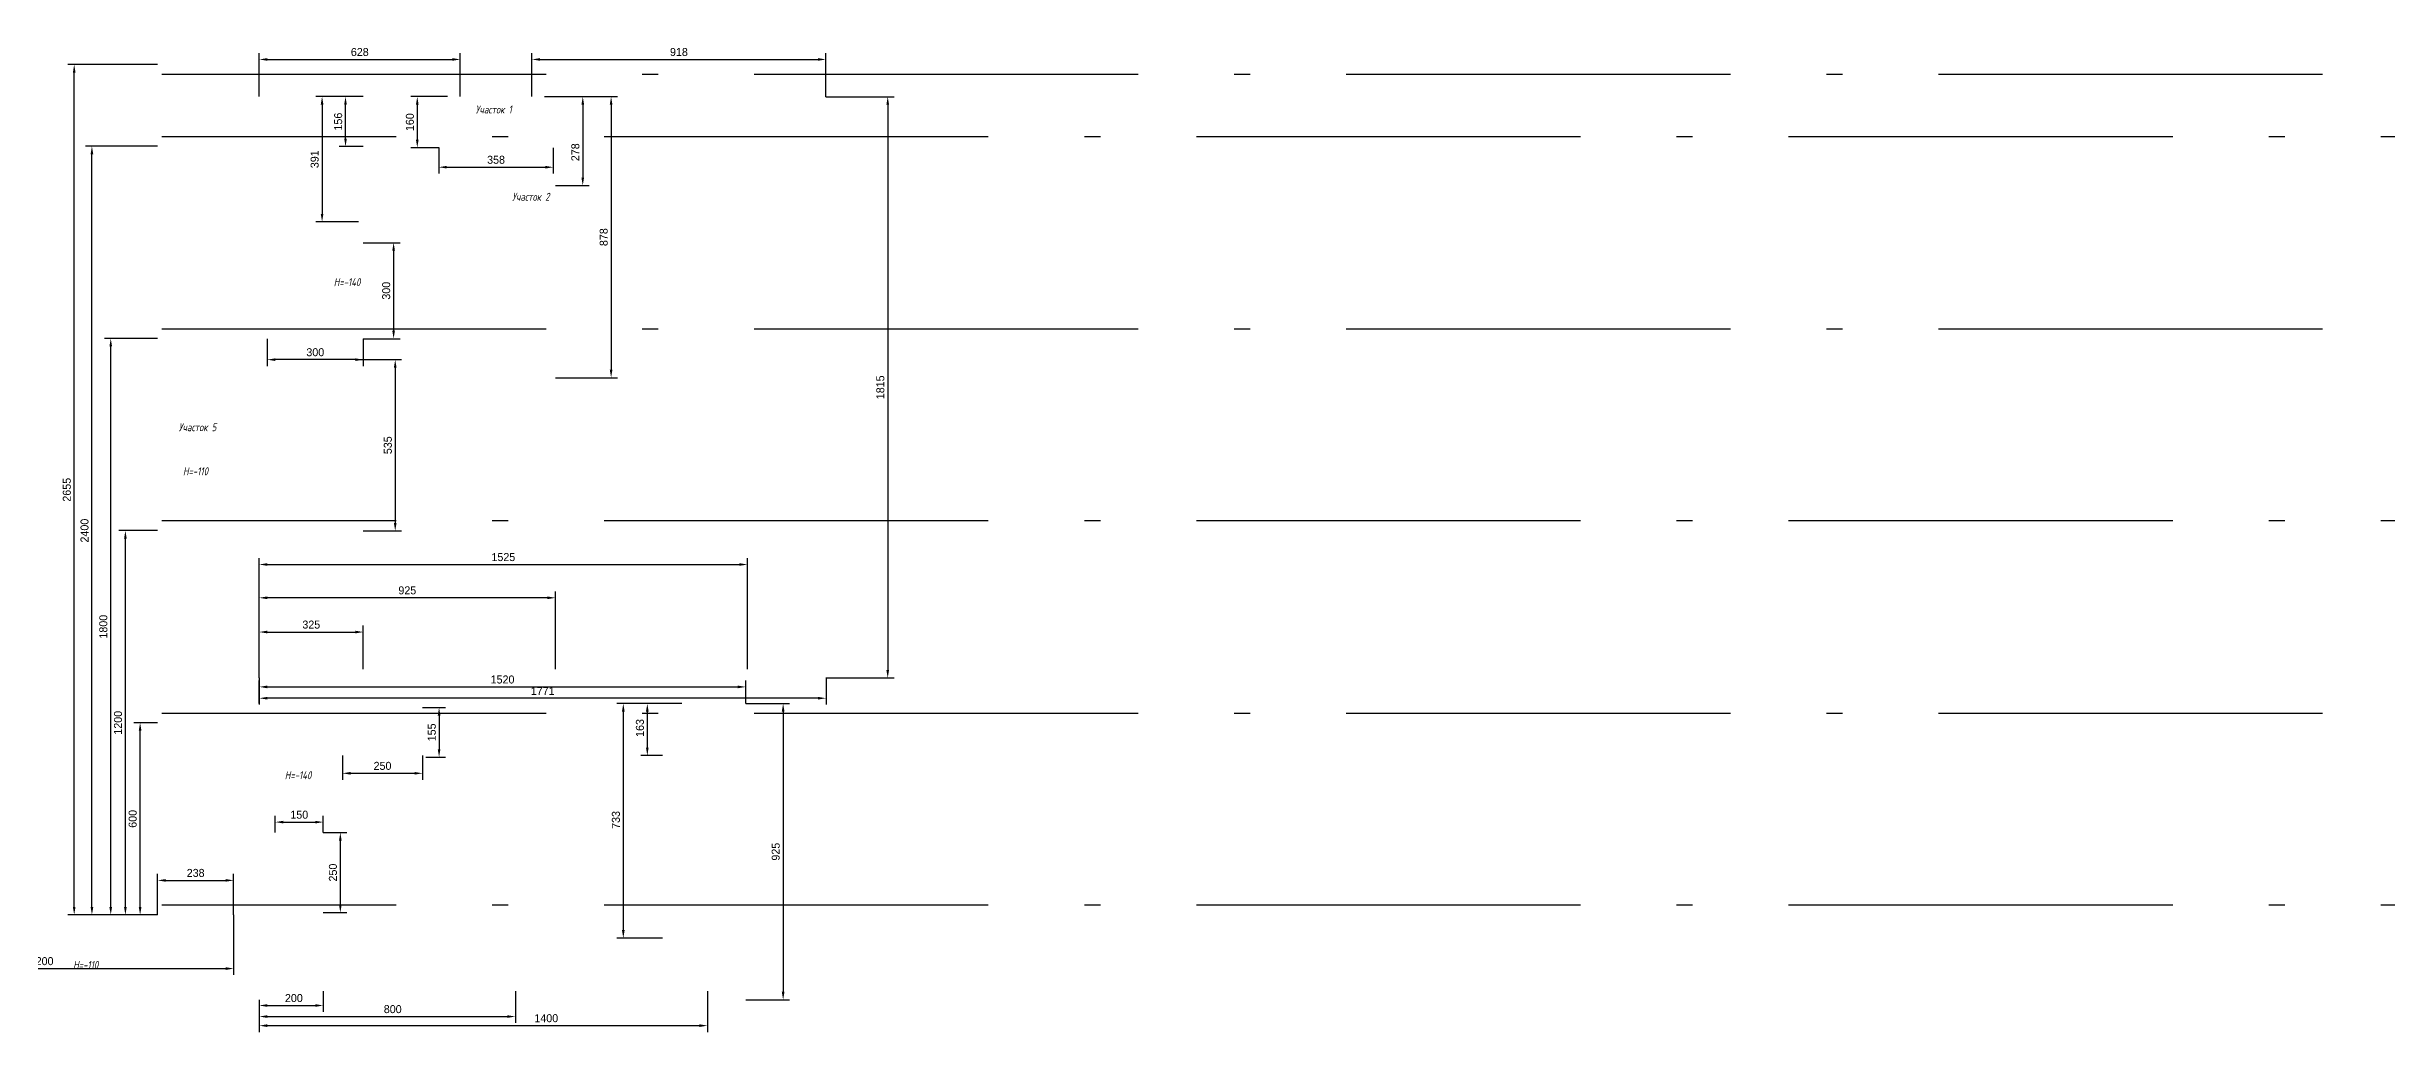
# Model space of a CAD drawing. Header units: millimetres. Extents: x -2864 to 34763, y -11990 to 22396.
# Drawn here: x 13147 to 20456, y 10264 to 13316 of the extents above; entities that cross this region are included whole.
import ezdxf
from ezdxf.enums import TextEntityAlignment as Align

# ---------------------------------------------------------------- set-up
doc = ezdxf.new("R2010")
doc.units = ezdxf.units.MM
doc.header["$PDMODE"] = 34
doc.header["$PDSIZE"] = 25
doc.linetypes.add('ACAD_ISO10W100', pattern=[18.5, 12, -3, 0.5, -3])
doc.layers.add('08 Размеры', color=7, linetype='Continuous')
doc.layers.add('100 noprint', color=1, linetype='Continuous', plot=False)
doc.styles.get("Standard").update_dxf_attribs({"font": 'Ubuntu-R.ttf'})
doc.styles.add('ГОСТ-ISOCPEUR', font='isocpeui.ttf', dxfattribs={"width": 0.8})
doc.dimstyles.new('ISO-25', dxfattribs={"dimtxt": 2.5, "dimasz": 2.5, "dimexe": 1.25, "dimexo": 0.625, "dimtad": 1, "dimtxsty": 'Standard', "dimcen": 2.5, "dimadec": 0, "dimazin": 0, "dimtfac": 1, "dimtmove": 0, "dimatfit": 3, "dimfxl": 1, "dimarcsym": 0})

# ---------------------------------------------------------------- blocks, each defined once
blk = doc.blocks.new('*D2306')
at = {"layer": '08 Размеры', "color": 0, "lineweight": -2}
for p, q in [((12531.2, 10605.1), (12531.2, 10417.6)), ((13731.2, 10605.1), (13731.2, 10417.6)), ((12556.2, 10437.6), (13706.2, 10437.6))]:
    blk.add_line(p, q, dxfattribs=at)
at = {"layer": '08 Размеры', "color": 0}
for points in [[(12556.2, 10441.8), (12556.2, 10433.4), (12531.2, 10437.6)], [(13706.2, 10433.4), (13706.2, 10441.8), (13731.2, 10437.6)]]:
    blk.add_solid(points, dxfattribs=at)
at = {"layer": 'Defpoints', "color": 0}
for p in [(12531.2, 10605.1), (13731.2, 10605.1), (13731.2, 10437.6)]:
    blk.add_point(p, dxfattribs=at)
at = {"layer": '08 Размеры', "color": 0, "insert": (13131.2, 10460.7), "char_height": 25, "attachment_point": 5}
blk.add_mtext('1200', dxfattribs=at)
blk = doc.blocks.new('*D2307')
at = {"layer": '08 Размеры', "color": 0, "lineweight": -2}
for p, q in [((13493.7, 13260.1), (13213, 13260.1)), ((13233, 10630.1), (13233, 13235.1)), ((13493.7, 10605.1), (13213, 10605.1))]:
    blk.add_line(p, q, dxfattribs=at)
at = {"layer": '08 Размеры', "color": 0}
for points in [[(13237.2, 13235.1), (13228.9, 13235.1), (13233, 13260.1)], [(13228.9, 10630.1), (13237.2, 10630.1), (13233, 10605.1)]]:
    blk.add_solid(points, dxfattribs=at)
at = {"layer": 'Defpoints', "color": 0}
for p in [(13233, 13260.1), (13493.7, 13260.1), (13493.7, 10605.1)]:
    blk.add_point(p, dxfattribs=at)
at = {"layer": '08 Размеры', "color": 0, "insert": (13210, 11932.6), "char_height": 25, "attachment_point": 5, "rotation": 90}
blk.add_mtext('2655', dxfattribs=at)
blk = doc.blocks.new('*D2331')
at = {"layer": '08 Размеры', "color": 0, "lineweight": -2}
for p, q in [((13493.7, 10605.1), (13493.7, 10733)), ((13518.7, 10713), (13706.2, 10713)), ((13731.2, 10605.1), (13731.2, 10733))]:
    blk.add_line(p, q, dxfattribs=at)
at = {"layer": '08 Размеры', "color": 0}
for points in [[(13518.7, 10717.2), (13518.7, 10708.9), (13493.7, 10713)], [(13706.2, 10708.9), (13706.2, 10717.2), (13731.2, 10713)]]:
    blk.add_solid(points, dxfattribs=at)
at = {"layer": 'Defpoints', "color": 0}
for p in [(13731.2, 10713), (13493.7, 10605.1), (13731.2, 10605.1)]:
    blk.add_point(p, dxfattribs=at)
at = {"layer": '08 Размеры', "color": 0, "insert": (13612.5, 10736.1), "char_height": 25, "attachment_point": 5}
blk.add_mtext('238', dxfattribs=at)
blk = doc.blocks.new('*D2332')
at = {"layer": '08 Размеры', "color": 0, "lineweight": -2}
for p, q in [((13493.7, 11205.1), (13418.9, 11205.1)), ((13438.9, 10630.1), (13438.9, 11180.1)), ((13493.7, 10605.1), (13418.9, 10605.1))]:
    blk.add_line(p, q, dxfattribs=at)
at = {"layer": '08 Размеры', "color": 0}
for points in [[(13443.1, 11180.1), (13434.7, 11180.1), (13438.9, 11205.1)], [(13434.7, 10630.1), (13443.1, 10630.1), (13438.9, 10605.1)]]:
    blk.add_solid(points, dxfattribs=at)
at = {"layer": 'Defpoints', "color": 0}
for p in [(13438.9, 11205.1), (13493.7, 11205.1), (13493.7, 10605.1)]:
    blk.add_point(p, dxfattribs=at)
at = {"layer": '08 Размеры', "color": 0, "insert": (13415.8, 10905.1), "char_height": 25, "attachment_point": 5, "rotation": 90}
blk.add_mtext('600', dxfattribs=at)
blk = doc.blocks.new('*D2333')
at = {"layer": '08 Размеры', "color": 0, "lineweight": -2}
for p, q in [((13493.7, 11805.1), (13372.9, 11805.1)), ((13392.9, 10630.1), (13392.9, 11780.1)), ((13493.7, 10605.1), (13372.9, 10605.1))]:
    blk.add_line(p, q, dxfattribs=at)
at = {"layer": '08 Размеры', "color": 0}
for points in [[(13397.1, 11780.1), (13388.8, 11780.1), (13392.9, 11805.1)], [(13388.8, 10630.1), (13397.1, 10630.1), (13392.9, 10605.1)]]:
    blk.add_solid(points, dxfattribs=at)
at = {"layer": 'Defpoints', "color": 0}
for p in [(13392.9, 11805.1), (13493.7, 11805.1), (13493.7, 10605.1)]:
    blk.add_point(p, dxfattribs=at)
at = {"layer": '08 Размеры', "color": 0, "insert": (13369.9, 11205.1), "char_height": 25, "attachment_point": 5, "rotation": 90}
blk.add_mtext('1200', dxfattribs=at)
blk = doc.blocks.new('*D2334')
at = {"layer": '08 Размеры', "color": 0, "lineweight": -2}
for p, q in [((13493.7, 12405.1), (13327.2, 12405.1)), ((13347.2, 10630.1), (13347.2, 12380.1)), ((13493.7, 10605.1), (13327.2, 10605.1))]:
    blk.add_line(p, q, dxfattribs=at)
at = {"layer": '08 Размеры', "color": 0}
for points in [[(13351.4, 12380.1), (13343, 12380.1), (13347.2, 12405.1)], [(13343, 10630.1), (13351.4, 10630.1), (13347.2, 10605.1)]]:
    blk.add_solid(points, dxfattribs=at)
at = {"layer": 'Defpoints', "color": 0}
for p in [(13347.2, 12405.1), (13493.7, 12405.1), (13493.7, 10605.1)]:
    blk.add_point(p, dxfattribs=at)
at = {"layer": '08 Размеры', "color": 0, "insert": (13324.1, 11505.1), "char_height": 25, "attachment_point": 5, "rotation": 90}
blk.add_mtext('1800', dxfattribs=at)
blk = doc.blocks.new('*D2335')
at = {"layer": '08 Размеры', "color": 0, "lineweight": -2}
for p, q in [((13493.7, 13005.1), (13268.4, 13005.1)), ((13288.4, 10630.1), (13288.4, 12980.1)), ((13493.7, 10605.1), (13268.4, 10605.1))]:
    blk.add_line(p, q, dxfattribs=at)
at = {"layer": '08 Размеры', "color": 0}
for points in [[(13292.6, 12980.1), (13284.2, 12980.1), (13288.4, 13005.1)], [(13284.2, 10630.1), (13292.6, 10630.1), (13288.4, 10605.1)]]:
    blk.add_solid(points, dxfattribs=at)
at = {"layer": 'Defpoints', "color": 0}
for p in [(13288.4, 13005.1), (13493.7, 13005.1), (13493.7, 10605.1)]:
    blk.add_point(p, dxfattribs=at)
at = {"layer": '08 Размеры', "color": 0, "insert": (13265.4, 11805.1), "char_height": 25, "attachment_point": 5, "rotation": 90}
blk.add_mtext('2400', dxfattribs=at)
blk = doc.blocks.new('*D2353')
at = {"layer": '08 Размеры', "color": 0, "lineweight": -2}
for p, q in [((13811.2, 13160.1), (13811.2, 13296.2)), ((13836.2, 13276.2), (14414.2, 13276.2)), ((14439.2, 13160.1), (14439.2, 13296.2))]:
    blk.add_line(p, q, dxfattribs=at)
at = {"layer": '08 Размеры', "color": 0}
for points in [[(13836.2, 13280.4), (13836.2, 13272), (13811.2, 13276.2)], [(14414.2, 13272), (14414.2, 13280.4), (14439.2, 13276.2)]]:
    blk.add_solid(points, dxfattribs=at)
at = {"layer": 'Defpoints', "color": 0}
for p in [(14439.2, 13276.2), (13811.2, 13160.1), (14439.2, 13160.1)]:
    blk.add_point(p, dxfattribs=at)
at = {"layer": '08 Размеры', "color": 0, "insert": (14125.2, 13299.3), "char_height": 25, "attachment_point": 5}
blk.add_mtext('628', dxfattribs=at)
blk = doc.blocks.new('*D2354')
at = {"layer": '08 Размеры', "color": 0, "lineweight": -2}
for p, q in [((14399.7, 13160.1), (14284.8, 13160.1)), ((14304.8, 13135.1), (14304.8, 13025.6)), ((14372.7, 13000.6), (14284.8, 13000.6))]:
    blk.add_line(p, q, dxfattribs=at)
at = {"layer": '08 Размеры', "color": 0}
for points in [[(14309, 13135.1), (14300.7, 13135.1), (14304.8, 13160.1)], [(14300.7, 13025.6), (14309, 13025.6), (14304.8, 13000.6)]]:
    blk.add_solid(points, dxfattribs=at)
at = {"layer": 'Defpoints', "color": 0}
for p in [(14399.7, 13160.1), (14304.8, 13000.6), (14372.7, 13000.6)]:
    blk.add_point(p, dxfattribs=at)
at = {"layer": '08 Размеры', "color": 0, "insert": (14281.8, 13080.4), "char_height": 25, "attachment_point": 5, "rotation": 90}
blk.add_mtext('160', dxfattribs=at)
blk = doc.blocks.new('*D2355')
at = {"layer": '08 Размеры', "color": 0, "lineweight": -2}
for p, q in [((14372.1, 13000.6), (14372.1, 12919.7)), ((14397.1, 12939.7), (14704.7, 12939.7)), ((14729.7, 13000.6), (14729.7, 12919.7))]:
    blk.add_line(p, q, dxfattribs=at)
at = {"layer": '08 Размеры', "color": 0}
for points in [[(14397.1, 12943.9), (14397.1, 12935.6), (14372.1, 12939.7)], [(14704.7, 12935.6), (14704.7, 12943.9), (14729.7, 12939.7)]]:
    blk.add_solid(points, dxfattribs=at)
at = {"layer": 'Defpoints', "color": 0}
for p in [(14372.1, 13000.6), (14729.7, 13000.6), (14729.7, 12939.7)]:
    blk.add_point(p, dxfattribs=at)
at = {"layer": '08 Размеры', "color": 0, "insert": (14550.9, 12962.8), "char_height": 25, "attachment_point": 5}
blk.add_mtext('358', dxfattribs=at)
blk = doc.blocks.new('*D2356')
at = {"layer": '08 Размеры', "color": 0, "lineweight": -2}
for p, q in [((14663.2, 13160.1), (14663.2, 13296.2)), ((14688.2, 13276.2), (15556.2, 13276.2)), ((15581.2, 13159.9), (15581.2, 13296.2))]:
    blk.add_line(p, q, dxfattribs=at)
at = {"layer": '08 Размеры', "color": 0}
for points in [[(14688.2, 13280.4), (14688.2, 13272), (14663.2, 13276.2)], [(15556.2, 13272), (15556.2, 13280.4), (15581.2, 13276.2)]]:
    blk.add_solid(points, dxfattribs=at)
at = {"layer": 'Defpoints', "color": 0}
for p in [(15581.2, 13276.2), (14663.2, 13160.1), (15581.2, 13159.9)]:
    blk.add_point(p, dxfattribs=at)
at = {"layer": '08 Размеры', "color": 0, "insert": (15122.2, 13299.3), "char_height": 25, "attachment_point": 5}
blk.add_mtext('918', dxfattribs=at)
blk = doc.blocks.new('*D2357')
at = {"layer": '08 Размеры', "color": 0, "lineweight": -2}
for p, q in [((15581.2, 13159.9), (15794.5, 13159.9)), ((15774.5, 13134.9), (15774.5, 11370.1)), ((15581.2, 11345.1), (15794.5, 11345.1))]:
    blk.add_line(p, q, dxfattribs=at)
at = {"layer": '08 Размеры', "color": 0}
for points in [[(15778.6, 13134.9), (15770.3, 13134.9), (15774.5, 13159.9)], [(15770.3, 11370.1), (15778.6, 11370.1), (15774.5, 11345.1)]]:
    blk.add_solid(points, dxfattribs=at)
at = {"layer": 'Defpoints', "color": 0}
for p in [(15581.2, 13159.9), (15581.2, 11345.1), (15774.5, 11345.1)]:
    blk.add_point(p, dxfattribs=at)
at = {"layer": '08 Размеры', "color": 0, "insert": (15751.4, 12252.5), "char_height": 25, "attachment_point": 5, "rotation": 90}
blk.add_mtext('1815', dxfattribs=at)
blk = doc.blocks.new('*D2358')
at = {"layer": '08 Размеры', "color": 0, "lineweight": -2}
for p, q in [((13811.2, 11345.1), (13811.2, 11261.7)), ((15581.9, 11345.1), (15581.9, 11261.7)), ((15556.9, 11281.7), (13836.2, 11281.7))]:
    blk.add_line(p, q, dxfattribs=at)
at = {"layer": '08 Размеры', "color": 0}
for points in [[(13836.2, 11285.9), (13836.2, 11277.6), (13811.2, 11281.7)], [(15556.9, 11277.6), (15556.9, 11285.9), (15581.9, 11281.7)]]:
    blk.add_solid(points, dxfattribs=at)
at = {"layer": 'Defpoints', "color": 0}
for p in [(13811.2, 11345.1), (15581.9, 11345.1), (13811.2, 11281.7)]:
    blk.add_point(p, dxfattribs=at)
at = {"layer": '08 Размеры', "color": 0, "insert": (14696.5, 11304.2), "char_height": 25, "attachment_point": 5}
blk.add_mtext('1771', dxfattribs=at)
blk = doc.blocks.new('*D2359')
at = {"layer": '08 Размеры', "color": 0, "lineweight": -2}
for p, q in [((13811.2, 11345.1), (13811.2, 11508.4)), ((13836.2, 11488.4), (14111.2, 11488.4)), ((14136.2, 11372.1), (14136.2, 11508.4))]:
    blk.add_line(p, q, dxfattribs=at)
at = {"layer": '08 Размеры', "color": 0}
for points in [[(13836.2, 11492.6), (13836.2, 11484.2), (13811.2, 11488.4)], [(14111.2, 11484.2), (14111.2, 11492.6), (14136.2, 11488.4)]]:
    blk.add_solid(points, dxfattribs=at)
at = {"layer": 'Defpoints', "color": 0}
for p in [(14136.2, 11488.4), (13811.2, 11345.1), (14136.2, 11372.1)]:
    blk.add_point(p, dxfattribs=at)
at = {"layer": '08 Размеры', "color": 0, "insert": (13973.7, 11511.5), "char_height": 25, "attachment_point": 5}
blk.add_mtext('325', dxfattribs=at)
blk = doc.blocks.new('*D2360')
at = {"layer": '08 Размеры', "color": 0, "lineweight": -2}
for p, q in [((13811.2, 11345.1), (13811.2, 11615.3)), ((14711.2, 11595.3), (13836.2, 11595.3)), ((14736.2, 11372.1), (14736.2, 11615.3))]:
    blk.add_line(p, q, dxfattribs=at)
at = {"layer": '08 Размеры', "color": 0}
for points in [[(13836.2, 11599.5), (13836.2, 11591.1), (13811.2, 11595.3)], [(14711.2, 11591.1), (14711.2, 11599.5), (14736.2, 11595.3)]]:
    blk.add_solid(points, dxfattribs=at)
at = {"layer": 'Defpoints', "color": 0}
for p in [(13811.2, 11595.3), (13811.2, 11345.1), (14736.2, 11372.1)]:
    blk.add_point(p, dxfattribs=at)
at = {"layer": '08 Размеры', "color": 0, "insert": (14273.7, 11618.4), "char_height": 25, "attachment_point": 5}
blk.add_mtext('925', dxfattribs=at)
blk = doc.blocks.new('*D2361')
at = {"layer": '08 Размеры', "color": 0, "lineweight": -2}
for p, q in [((14702.7, 13160.1), (14841.8, 13160.1)), ((14821.8, 13135.1), (14821.8, 12907.6)), ((14736.2, 12882.6), (14841.8, 12882.6))]:
    blk.add_line(p, q, dxfattribs=at)
at = {"layer": '08 Размеры', "color": 0}
for points in [[(14825.9, 13135.1), (14817.6, 13135.1), (14821.8, 13160.1)], [(14817.6, 12907.6), (14825.9, 12907.6), (14821.8, 12882.6)]]:
    blk.add_solid(points, dxfattribs=at)
at = {"layer": 'Defpoints', "color": 0}
for p in [(14702.7, 13160.1), (14736.2, 12882.6), (14821.8, 12882.6)]:
    blk.add_point(p, dxfattribs=at)
at = {"layer": '08 Размеры', "color": 0, "insert": (14798.7, 12986.4), "char_height": 25, "attachment_point": 5, "rotation": 90}
blk.add_mtext('278', dxfattribs=at)
blk = doc.blocks.new('*D2362')
at = {"layer": '08 Размеры', "color": 0, "lineweight": -2}
for p, q in [((14702.7, 13160.1), (14930.3, 13160.1)), ((14910.3, 13135.1), (14910.3, 12307.6)), ((14736.2, 12282.6), (14930.3, 12282.6))]:
    blk.add_line(p, q, dxfattribs=at)
at = {"layer": '08 Размеры', "color": 0}
for points in [[(14914.5, 13135.1), (14906.2, 13135.1), (14910.3, 13160.1)], [(14906.2, 12307.6), (14914.5, 12307.6), (14910.3, 12282.6)]]:
    blk.add_solid(points, dxfattribs=at)
at = {"layer": 'Defpoints', "color": 0}
for p in [(14702.7, 13160.1), (14736.2, 12282.6), (14910.3, 12282.6)]:
    blk.add_point(p, dxfattribs=at)
at = {"layer": '08 Размеры', "color": 0, "insert": (14887.3, 12721.4), "char_height": 25, "attachment_point": 5, "rotation": 90}
blk.add_mtext('878', dxfattribs=at)
blk = doc.blocks.new('*D2363')
at = {"layer": '08 Размеры', "color": 0, "lineweight": -2}
for p, q in [((14136.2, 13160.1), (14060.6, 13160.1)), ((14080.6, 13029.1), (14080.6, 13135.1)), ((14136.2, 13004.1), (14060.6, 13004.1))]:
    blk.add_line(p, q, dxfattribs=at)
at = {"layer": '08 Размеры', "color": 0}
for points in [[(14084.8, 13135.1), (14076.5, 13135.1), (14080.6, 13160.1)], [(14076.5, 13029.1), (14084.8, 13029.1), (14080.6, 13004.1)]]:
    blk.add_solid(points, dxfattribs=at)
at = {"layer": 'Defpoints', "color": 0}
for p in [(14080.6, 13160.1), (14136.2, 13160.1), (14136.2, 13004.1)]:
    blk.add_point(p, dxfattribs=at)
at = {"layer": '08 Размеры', "color": 0, "insert": (14057.8, 13082.1), "char_height": 25, "attachment_point": 5, "rotation": 90}
blk.add_mtext('156', dxfattribs=at)
blk = doc.blocks.new('*D2364')
at = {"layer": '08 Размеры', "color": 0, "lineweight": -2}
for p, q in [((14136.2, 12704.1), (14250.9, 12704.1)), ((14230.9, 12679.1), (14230.9, 12429.1)), ((14136.2, 12404.1), (14250.9, 12404.1))]:
    blk.add_line(p, q, dxfattribs=at)
at = {"layer": '08 Размеры', "color": 0}
for points in [[(14235, 12679.1), (14226.7, 12679.1), (14230.9, 12704.1)], [(14226.7, 12429.1), (14235, 12429.1), (14230.9, 12404.1)]]:
    blk.add_solid(points, dxfattribs=at)
at = {"layer": 'Defpoints', "color": 0}
for p in [(14136.2, 12704.1), (14136.2, 12404.1), (14230.9, 12404.1)]:
    blk.add_point(p, dxfattribs=at)
at = {"layer": '08 Размеры', "color": 0, "insert": (14207.8, 12554.1), "char_height": 25, "attachment_point": 5, "rotation": 90}
blk.add_mtext('300', dxfattribs=at)
blk = doc.blocks.new('*D2365')
at = {"layer": '08 Размеры', "color": 0, "lineweight": -2}
for p, q in [((13836.2, 12404.1), (13836.2, 12318.9)), ((14136.2, 12404.1), (14136.2, 12318.9)), ((14111.2, 12338.9), (13861.2, 12338.9))]:
    blk.add_line(p, q, dxfattribs=at)
at = {"layer": '08 Размеры', "color": 0}
for points in [[(13861.2, 12343), (13861.2, 12334.7), (13836.2, 12338.9)], [(14111.2, 12334.7), (14111.2, 12343), (14136.2, 12338.9)]]:
    blk.add_solid(points, dxfattribs=at)
at = {"layer": 'Defpoints', "color": 0}
for p in [(13836.2, 12404.1), (14136.2, 12404.1), (13836.2, 12338.9)]:
    blk.add_point(p, dxfattribs=at)
at = {"layer": '08 Размеры', "color": 0, "insert": (13986.2, 12361.9), "char_height": 25, "attachment_point": 5}
blk.add_mtext('300', dxfattribs=at)
blk = doc.blocks.new('*D2374')
at = {"layer": '08 Размеры', "color": 0, "lineweight": -2}
for p, q in [((13811.2, 11265.1), (13811.2, 11337.1)), ((15331.2, 11265.1), (15331.2, 11337.1)), ((13836.2, 11317.1), (15306.2, 11317.1))]:
    blk.add_line(p, q, dxfattribs=at)
at = {"layer": '08 Размеры', "color": 0}
for points in [[(13836.2, 11321.2), (13836.2, 11312.9), (13811.2, 11317.1)], [(15306.2, 11312.9), (15306.2, 11321.2), (15331.2, 11317.1)]]:
    blk.add_solid(points, dxfattribs=at)
at = {"layer": 'Defpoints', "color": 0}
for p in [(13811.2, 11265.1), (15331.2, 11317.1), (15331.2, 11265.1)]:
    blk.add_point(p, dxfattribs=at)
at = {"layer": '08 Размеры', "color": 0, "insert": (14571.2, 11340.1), "char_height": 25, "attachment_point": 5}
blk.add_mtext('1520', dxfattribs=at)
blk = doc.blocks.new('*D2375')
at = {"layer": '08 Размеры', "color": 0, "lineweight": -2}
for p, q in [((15331.2, 11265.1), (15467.8, 11265.1)), ((15447.8, 11240.1), (15447.8, 10365.1)), ((15331.2, 10340.1), (15467.8, 10340.1))]:
    blk.add_line(p, q, dxfattribs=at)
at = {"layer": '08 Размеры', "color": 0}
for points in [[(15452, 11240.1), (15443.6, 11240.1), (15447.8, 11265.1)], [(15443.6, 10365.1), (15452, 10365.1), (15447.8, 10340.1)]]:
    blk.add_solid(points, dxfattribs=at)
at = {"layer": 'Defpoints', "color": 0}
for p in [(15331.2, 11265.1), (15331.2, 10340.1), (15447.8, 10340.1)]:
    blk.add_point(p, dxfattribs=at)
at = {"layer": '08 Размеры', "color": 0, "insert": (15424.7, 10802.6), "char_height": 25, "attachment_point": 5, "rotation": 90}
blk.add_mtext('925', dxfattribs=at)
blk = doc.blocks.new('*D2376')
at = {"layer": '08 Размеры', "color": 0, "lineweight": -2}
for p, q in [((13811.2, 10340.1), (13811.2, 10302.4)), ((13836.2, 10322.4), (13986.2, 10322.4)), ((14011.2, 10367.1), (14011.2, 10302.4))]:
    blk.add_line(p, q, dxfattribs=at)
at = {"layer": '08 Размеры', "color": 0}
for points in [[(13836.2, 10326.5), (13836.2, 10318.2), (13811.2, 10322.4)], [(13986.2, 10318.2), (13986.2, 10326.5), (14011.2, 10322.4)]]:
    blk.add_solid(points, dxfattribs=at)
at = {"layer": 'Defpoints', "color": 0}
for p in [(13811.2, 10340.1), (14011.2, 10367.1), (14011.2, 10322.4)]:
    blk.add_point(p, dxfattribs=at)
at = {"layer": '08 Размеры', "color": 0, "insert": (13919.3, 10345.4), "char_height": 25, "attachment_point": 5}
blk.add_mtext('200', dxfattribs=at)
blk = doc.blocks.new('*D2377')
at = {"layer": '08 Размеры', "color": 0, "lineweight": -2}
for p, q in [((13811.2, 10340.1), (13811.2, 10267.8)), ((14611.2, 10367.1), (14611.2, 10267.8)), ((13836.2, 10287.8), (14586.2, 10287.8))]:
    blk.add_line(p, q, dxfattribs=at)
at = {"layer": '08 Размеры', "color": 0}
for points in [[(13836.2, 10292), (13836.2, 10283.7), (13811.2, 10287.8)], [(14586.2, 10283.7), (14586.2, 10292), (14611.2, 10287.8)]]:
    blk.add_solid(points, dxfattribs=at)
at = {"layer": 'Defpoints', "color": 0}
for p in [(13811.2, 10340.1), (14611.2, 10367.1), (14611.2, 10287.8)]:
    blk.add_point(p, dxfattribs=at)
at = {"layer": '08 Размеры', "color": 0, "insert": (14228.1, 10310.9), "char_height": 25, "attachment_point": 5}
blk.add_mtext('800', dxfattribs=at)
blk = doc.blocks.new('*D2378')
at = {"layer": '08 Размеры', "color": 0, "lineweight": -2}
for p, q in [((15131.2, 11265.1), (15003.5, 11265.1)), ((15023.5, 11240.1), (15023.5, 11127.6)), ((15071.2, 11102.6), (15003.5, 11102.6))]:
    blk.add_line(p, q, dxfattribs=at)
at = {"layer": '08 Размеры', "color": 0}
for points in [[(15027.6, 11240.1), (15019.3, 11240.1), (15023.5, 11265.1)], [(15019.3, 11127.6), (15027.6, 11127.6), (15023.5, 11102.6)]]:
    blk.add_solid(points, dxfattribs=at)
at = {"layer": 'Defpoints', "color": 0}
for p in [(15131.2, 11265.1), (15023.5, 11102.6), (15071.2, 11102.6)]:
    blk.add_point(p, dxfattribs=at)
at = {"layer": '08 Размеры', "color": 0, "insert": (15000.4, 11188.9), "char_height": 25, "attachment_point": 5, "rotation": 90}
blk.add_mtext('163', dxfattribs=at)
blk = doc.blocks.new('*D2379')
at = {"layer": '08 Размеры', "color": 0, "lineweight": -2}
for p, q in [((15131.2, 11265.1), (14928.5, 11265.1)), ((14948.5, 11240.1), (14948.5, 10557.6)), ((15071.2, 10532.6), (14928.5, 10532.6))]:
    blk.add_line(p, q, dxfattribs=at)
at = {"layer": '08 Размеры', "color": 0}
for points in [[(14952.7, 11240.1), (14944.3, 11240.1), (14948.5, 11265.1)], [(14944.3, 10557.6), (14952.7, 10557.6), (14948.5, 10532.6)]]:
    blk.add_solid(points, dxfattribs=at)
at = {"layer": 'Defpoints', "color": 0}
for p in [(15131.2, 11265.1), (14948.5, 10532.6), (15071.2, 10532.6)]:
    blk.add_point(p, dxfattribs=at)
at = {"layer": '08 Размеры', "color": 0, "insert": (14925.4, 10901.7), "char_height": 25, "attachment_point": 5, "rotation": 90}
blk.add_mtext('733', dxfattribs=at)
blk = doc.blocks.new('*D2380')
at = {"layer": '08 Размеры', "color": 0, "lineweight": -2}
for p, q in [((14071.2, 11102.6), (14071.2, 11027.4)), ((14096.2, 11047.4), (14296.2, 11047.4)), ((14321.2, 11102.6), (14321.2, 11027.4))]:
    blk.add_line(p, q, dxfattribs=at)
at = {"layer": '08 Размеры', "color": 0}
for points in [[(14096.2, 11051.5), (14096.2, 11043.2), (14071.2, 11047.4)], [(14296.2, 11043.2), (14296.2, 11051.5), (14321.2, 11047.4)]]:
    blk.add_solid(points, dxfattribs=at)
at = {"layer": 'Defpoints', "color": 0}
for p in [(14071.2, 11102.6), (14321.2, 11102.6), (14321.2, 11047.4)]:
    blk.add_point(p, dxfattribs=at)
at = {"layer": '08 Размеры', "color": 0, "insert": (14196.2, 11070.4), "char_height": 25, "attachment_point": 5}
blk.add_mtext('250', dxfattribs=at)
blk = doc.blocks.new('*D2901')
at = {"layer": '08 Размеры', "color": 0, "lineweight": -2}
for p, q in [((13811.2, 11345.1), (13811.2, 11719.2)), ((13836.2, 11699.2), (15311.2, 11699.2)), ((15336.2, 11372.1), (15336.2, 11719.2))]:
    blk.add_line(p, q, dxfattribs=at)
at = {"layer": '08 Размеры', "color": 0}
for points in [[(13836.2, 11703.4), (13836.2, 11695.1), (13811.2, 11699.2)], [(15311.2, 11695.1), (15311.2, 11703.4), (15336.2, 11699.2)]]:
    blk.add_solid(points, dxfattribs=at)
at = {"layer": 'Defpoints', "color": 0}
for p in [(15336.2, 11699.2), (13811.2, 11345.1), (15336.2, 11372.1)]:
    blk.add_point(p, dxfattribs=at)
at = {"layer": '08 Размеры', "color": 0, "insert": (14573.7, 11722.3), "char_height": 25, "attachment_point": 5}
blk.add_mtext('1525', dxfattribs=at)
blk = doc.blocks.new('*D2902')
at = {"layer": '08 Размеры', "color": 0, "lineweight": -2}
for p, q in [((14136.2, 13160.1), (13987.4, 13160.1)), ((14007.4, 13135.1), (14007.4, 12794.1)), ((14121.2, 12769.1), (13987.4, 12769.1))]:
    blk.add_line(p, q, dxfattribs=at)
at = {"layer": '08 Размеры', "color": 0}
for points in [[(14011.6, 13135.1), (14003.2, 13135.1), (14007.4, 13160.1)], [(14003.2, 12794.1), (14011.6, 12794.1), (14007.4, 12769.1)]]:
    blk.add_solid(points, dxfattribs=at)
at = {"layer": 'Defpoints', "color": 0}
for p in [(14136.2, 13160.1), (14007.4, 12769.1), (14121.2, 12769.1)]:
    blk.add_point(p, dxfattribs=at)
at = {"layer": '08 Размеры', "color": 0, "insert": (13984.3, 12964.6), "char_height": 25, "attachment_point": 5, "rotation": 90}
blk.add_mtext('391', dxfattribs=at)
blk = doc.blocks.new('*D2903')
at = {"layer": '08 Размеры', "color": 0, "lineweight": -2}
for p, q in [((14121.2, 12339.1), (14255.9, 12339.1)), ((14235.9, 12314.1), (14235.9, 11829.1)), ((14136.2, 11804.1), (14255.9, 11804.1))]:
    blk.add_line(p, q, dxfattribs=at)
at = {"layer": '08 Размеры', "color": 0}
for points in [[(14240.1, 12314.1), (14231.7, 12314.1), (14235.9, 12339.1)], [(14231.7, 11829.1), (14240.1, 11829.1), (14235.9, 11804.1)]]:
    blk.add_solid(points, dxfattribs=at)
at = {"layer": 'Defpoints', "color": 0}
for p in [(14121.2, 12339.1), (14136.2, 11804.1), (14235.9, 11804.1)]:
    blk.add_point(p, dxfattribs=at)
at = {"layer": '08 Размеры', "color": 0, "insert": (14212.9, 12071.6), "char_height": 25, "attachment_point": 5, "rotation": 90}
blk.add_mtext('535', dxfattribs=at)
blk = doc.blocks.new('*D2976')
at = {"layer": '08 Размеры', "color": 0, "lineweight": -2}
for p, q in [((14321.2, 11252.6), (14392.9, 11252.6)), ((14372.9, 11227.6), (14372.9, 11122.6)), ((14331.2, 11097.6), (14392.9, 11097.6))]:
    blk.add_line(p, q, dxfattribs=at)
at = {"layer": '08 Размеры', "color": 0}
for points in [[(14377.1, 11227.6), (14368.8, 11227.6), (14372.9, 11252.6)], [(14368.8, 11122.6), (14377.1, 11122.6), (14372.9, 11097.6)]]:
    blk.add_solid(points, dxfattribs=at)
at = {"layer": 'Defpoints', "color": 0}
for p in [(14321.2, 11252.6), (14331.2, 11097.6), (14372.9, 11097.6)]:
    blk.add_point(p, dxfattribs=at)
at = {"layer": '08 Размеры', "color": 0, "insert": (14350.2, 11175.1), "char_height": 25, "attachment_point": 5, "rotation": 90}
blk.add_mtext('155', dxfattribs=at)
blk = doc.blocks.new('*D2977')
at = {"layer": '08 Размеры', "color": 0, "lineweight": -2}
for p, q in [((14011.2, 10862.4), (14084.4, 10862.4)), ((14064.4, 10837.4), (14064.4, 10637.4)), ((14011.2, 10612.4), (14084.4, 10612.4))]:
    blk.add_line(p, q, dxfattribs=at)
at = {"layer": '08 Размеры', "color": 0}
for points in [[(14068.6, 10837.4), (14060.3, 10837.4), (14064.4, 10862.4)], [(14060.3, 10637.4), (14068.6, 10637.4), (14064.4, 10612.4)]]:
    blk.add_solid(points, dxfattribs=at)
at = {"layer": 'Defpoints', "color": 0}
for p in [(14011.2, 10862.4), (14011.2, 10612.4), (14064.4, 10612.4)]:
    blk.add_point(p, dxfattribs=at)
at = {"layer": '08 Размеры', "color": 0, "insert": (14041.4, 10737.4), "char_height": 25, "attachment_point": 5, "rotation": 90}
blk.add_mtext('250', dxfattribs=at)
blk = doc.blocks.new('*D2978')
at = {"layer": '08 Размеры', "color": 0, "lineweight": -2}
for p, q in [((13861.2, 10862.4), (13861.2, 10914.9)), ((13886.2, 10894.9), (13986.2, 10894.9)), ((14011.2, 10862.4), (14011.2, 10914.9))]:
    blk.add_line(p, q, dxfattribs=at)
at = {"layer": '08 Размеры', "color": 0}
for points in [[(13886.2, 10899), (13886.2, 10890.7), (13861.2, 10894.9)], [(13986.2, 10890.7), (13986.2, 10899), (14011.2, 10894.9)]]:
    blk.add_solid(points, dxfattribs=at)
at = {"layer": 'Defpoints', "color": 0}
for p in [(14011.2, 10894.9), (13861.2, 10862.4), (14011.2, 10862.4)]:
    blk.add_point(p, dxfattribs=at)
at = {"layer": '08 Размеры', "color": 0, "insert": (13936.2, 10917.9), "char_height": 25, "attachment_point": 5}
blk.add_mtext('150', dxfattribs=at)
blk = doc.blocks.new('*D2979')
at = {"layer": '08 Размеры', "color": 0, "lineweight": -2}
for p, q in [((13811.2, 10340.1), (13811.2, 10239.4)), ((15211.2, 10367.1), (15211.2, 10239.4)), ((13836.2, 10259.4), (15186.2, 10259.4))]:
    blk.add_line(p, q, dxfattribs=at)
at = {"layer": '08 Размеры', "color": 0}
for points in [[(13836.2, 10263.6), (13836.2, 10255.2), (13811.2, 10259.4)], [(15186.2, 10255.2), (15186.2, 10263.6), (15211.2, 10259.4)]]:
    blk.add_solid(points, dxfattribs=at)
at = {"layer": 'Defpoints', "color": 0}
for p in [(13811.2, 10340.1), (15211.2, 10367.1), (15211.2, 10259.4)]:
    blk.add_point(p, dxfattribs=at)
at = {"layer": '08 Размеры', "color": 0, "insert": (14707.8, 10282.5), "char_height": 25, "attachment_point": 5}
blk.add_mtext('1400', dxfattribs=at)

msp = doc.modelspace()

# ---------------------------------------------------------------- linework, layer by layer
at = {"layer": '100 noprint', "color": 1, "linetype": 'ACAD_ISO10W100', "lineweight": -2, "ltscale": 100, "flags": 128}
for points in [[(13507.2, 13230.1), (31859, 13230.1), (31859, 8650.3)], [(32054, 8650.3), (32054, 13035.1), (13507.2, 13035.1)], [(13507.2, 12435.1), (32654, 12435.1), (32654, 8650.3)], [(33254, 8650.3), (33254, 11835.1), (13507.2, 11835.1)], [(13507.2, 11235.1), (33854, 11235.1), (33854, 8650.3)], [(34454, 8650.3), (34454, 10635.1), (13507.2, 10635.1)]]:
    msp.add_lwpolyline(points, dxfattribs=at)

# ---------------------------------------------------------------- texts
at = {"layer": '08 Размеры', "style": 'ГОСТ-ISOCPEUR', "width": 0.8}
for s, p in [('Участок 1', (14543.6, 13120)), ('Участок 2', (14659.6, 12847.4)), ('H=-140', (14085.6, 12580.8)), ('Участок 5', (13618.3, 12128)), ('H=-110', (13612.1, 11990.3)), ('H=-140', (13932.6, 11041.4)), ('H=-110', (13269, 10448.8, -184.7))]:
    msp.add_text(s, height=25, dxfattribs=at).set_placement(p, align=Align.MIDDLE)

# ---------------------------------------------------------------- dimensions: what is measured, and where the dimension line sits
at = {"layer": '08 Размеры', "color": 5}
for base, p1, p2, picture, middle in [((14439.2, 13276.2), (13811.2, 13160.1), (14439.2, 13160.1), '*D2353', (14125.2, 13299.3)), ((15581.2, 13276.2), (14663.2, 13160.1), (15581.2, 13159.9), '*D2356', (15122.2, 13299.3)), ((14729.7, 12939.7), (14372.1, 13000.6), (14729.7, 13000.6), '*D2355', (14550.9, 12962.8)), ((15331.2, 11317.1), (13811.2, 11265.1), (15331.2, 11265.1), '*D2374', (14571.2, 11340.1)), ((13731.2, 10437.6), (12531.2, 10605.1), (13731.2, 10605.1), '*D2306', (13131.2, 10460.7))]:
    dim = msp.add_linear_dim(base=base, p1=p1, p2=p2, dimstyle='ISO-25', override={"dimtxt": 25, "dimasz": 25, "dimexe": 20, "dimexo": 0, "dimgap": 10, "dimdec": 0}, dxfattribs=at)
    dim.commit()
    dim.dimension.update_dxf_attribs({"geometry": picture, "text_midpoint": middle})
dim = msp.add_linear_dim(base=(13233, 13260.1), p1=(13493.7, 10605.1), p2=(13493.7, 13260.1), angle=90, dimstyle='ISO-25', override={"dimtxt": 25, "dimasz": 25, "dimexe": 20, "dimexo": 0, "dimgap": 10, "dimdec": 0}, dxfattribs=at)
dim.commit()
dim.dimension.update_dxf_attribs({"geometry": '*D2307', "text_midpoint": (13233, 11932.6), "dimtype": 160})
at = {"layer": '08 Размеры'}
for base, p1, p2, picture, middle in [((14007.4, 12769.1), (14136.2, 13160.1), (14121.2, 12769.1), '*D2902', (14007.4, 12964.6)), ((14080.6, 13160.1), (14136.2, 13004.1), (14136.2, 13160.1), '*D2363', (14080.6, 13082.1)), ((14821.7556612, 12882.6152621), (14702.7344026, 13160.1152621), (14736.2344026, 12882.6152621), '*D2361', (14821.7556612, 12986.3652621)), ((14910.3236942, 12282.6152621), (14702.7344026, 13160.1152621), (14736.2344026, 12282.6152621), '*D2362', (14910.3236942, 12721.3652621)), ((13288.4, 13005.1), (13493.7, 10605.1), (13493.7, 13005.1), '*D2335', (13288.4, 11805.1)), ((13347.2, 12405.1), (13493.7, 10605.1), (13493.7, 12405.1), '*D2334', (13347.2, 11505.1)), ((13392.9, 11805.1), (13493.7, 10605.1), (13493.7, 11805.1), '*D2333', (13392.9, 11205.1)), ((14948.4886842, 10532.6152621), (15131.2344026, 11265.1152621), (15071.2344026, 10532.6152621), '*D2379', (14948.4886842, 10901.671714)), ((15023.4559662, 11102.6152621), (15131.2344026, 11265.1152621), (15071.2344026, 11102.6152621), '*D2378', (15023.4559662, 11188.8652621)), ((14064.4, 10612.4), (14011.2, 10862.4), (14011.2, 10612.4), '*D2977', (14064.4, 10737.4))]:
    dim = msp.add_linear_dim(base=base, p1=p1, p2=p2, angle=90, dimstyle='ISO-25', override={"dimtxt": 25, "dimasz": 25, "dimexe": 20, "dimexo": 0, "dimgap": 10, "dimdec": 0}, dxfattribs=at)
    dim.commit()
    dim.dimension.update_dxf_attribs({"geometry": picture, "text_midpoint": middle, "dimtype": 160})
at = {"layer": '08 Размеры', "color": 5}
for base, p1, p2, picture, middle in [((14304.8330616, 13000.6152621), (14399.7344026, 13160.1152621), (14372.7344026, 13000.6152621), '*D2354', (14281.7738986, 13080.3652621)), ((15774.5, 11345.1), (15581.2, 13159.9), (15581.2, 11345.1), '*D2357', (15751.4, 12252.5)), ((15447.8, 10340.1), (15331.2, 11265.1), (15331.2, 10340.1), '*D2375', (15424.7, 10802.6))]:
    dim = msp.add_linear_dim(base=base, p1=p1, p2=p2, angle=90, dimstyle='ISO-25', override={"dimtxt": 25, "dimasz": 25, "dimexe": 20, "dimexo": 0, "dimgap": 10, "dimdec": 0}, dxfattribs=at)
    dim.commit()
    dim.dimension.update_dxf_attribs({"geometry": picture, "text_midpoint": middle})
at = {"layer": '08 Размеры'}
for base, p1, p2, picture, middle in [((14230.9, 12404.1), (14136.2, 12704.1), (14136.2, 12404.1), '*D2364', (14207.8, 12554.1)), ((14235.9, 11804.1), (14121.2, 12339.1), (14136.2, 11804.1), '*D2903', (14212.9, 12071.6)), ((13438.9, 11205.1), (13493.7, 10605.1), (13493.7, 11205.1), '*D2332', (13415.8, 10905.1)), ((14372.9, 11097.6), (14321.2, 11252.6), (14331.2, 11097.6), '*D2976', (14350.2, 11175.1))]:
    dim = msp.add_linear_dim(base=base, p1=p1, p2=p2, angle=90, dimstyle='ISO-25', override={"dimtxt": 25, "dimasz": 25, "dimexe": 20, "dimexo": 0, "dimgap": 10, "dimdec": 0}, dxfattribs=at)
    dim.commit()
    dim.dimension.update_dxf_attribs({"geometry": picture, "text_midpoint": middle})
for base, p1, p2, picture, middle in [((13836.2, 12338.9), (14136.2, 12404.1), (13836.2, 12404.1), '*D2365', (13986.2, 12361.9)), ((15336.2, 11699.2), (13811.2, 11345.1), (15336.2, 11372.1), '*D2901', (14573.7, 11722.3)), ((14136.2, 11488.4), (13811.2, 11345.1), (14136.2, 11372.1), '*D2359', (13973.7, 11511.5)), ((14011.2, 10894.9), (13861.2, 10862.4), (14011.2, 10862.4), '*D2978', (13936.2, 10917.9)), ((13731.2344026, 10713.0465575), (13493.7344026, 10605.1152621), (13731.2344026, 10605.1152621), '*D2331', (13612.4844026, 10736.1057206))]:
    dim = msp.add_linear_dim(base=base, p1=p1, p2=p2, dimstyle='ISO-25', override={"dimtxt": 25, "dimasz": 25, "dimexe": 20, "dimexo": 0, "dimgap": 10, "dimdec": 0}, dxfattribs=at)
    dim.commit()
    dim.dimension.update_dxf_attribs({"geometry": picture, "text_midpoint": middle})
for base, p1, p2, picture, middle in [((13811.2, 11595.3), (14736.2, 11372.1), (13811.2, 11345.1), '*D2360', (14273.7, 11595.3)), ((14321.2, 11047.4), (14071.2, 11102.6), (14321.2, 11102.6), '*D2380', (14196.2, 11047.4)), ((14011.2, 10322.4, -473), (13811.2, 10340.1), (14011.2, 10367.1), '*D2376', (13919.3, 10322.4, -473)), ((14611.2, 10287.8), (13811.2, 10340.1), (14611.2, 10367.1), '*D2377', (14228.1, 10287.8)), ((15211.2, 10259.4), (13811.2, 10340.1), (15211.2, 10367.1), '*D2979', (14707.8, 10259.4))]:
    dim = msp.add_linear_dim(base=base, p1=p1, p2=p2, dimstyle='ISO-25', override={"dimtxt": 25, "dimasz": 25, "dimexe": 20, "dimexo": 0, "dimgap": 10, "dimdec": 0}, dxfattribs=at)
    dim.commit()
    dim.dimension.update_dxf_attribs({"geometry": picture, "text_midpoint": middle, "dimtype": 160})
at = {"layer": '08 Размеры', "color": 5}
dim = msp.add_linear_dim(base=(13811.2, 11281.7), p1=(15581.9, 11345.1), p2=(13811.2, 11345.1), dimstyle='ISO-25', override={"dimtxt": 25, "dimasz": 25, "dimexe": 20, "dimexo": 0, "dimgap": 10, "dimdec": 0}, dxfattribs=at)
dim.commit()
dim.dimension.update_dxf_attribs({"geometry": '*D2358', "text_midpoint": (14696.5, 11281.7), "dimtype": 160})

doc.saveas('drawing.dxf')
